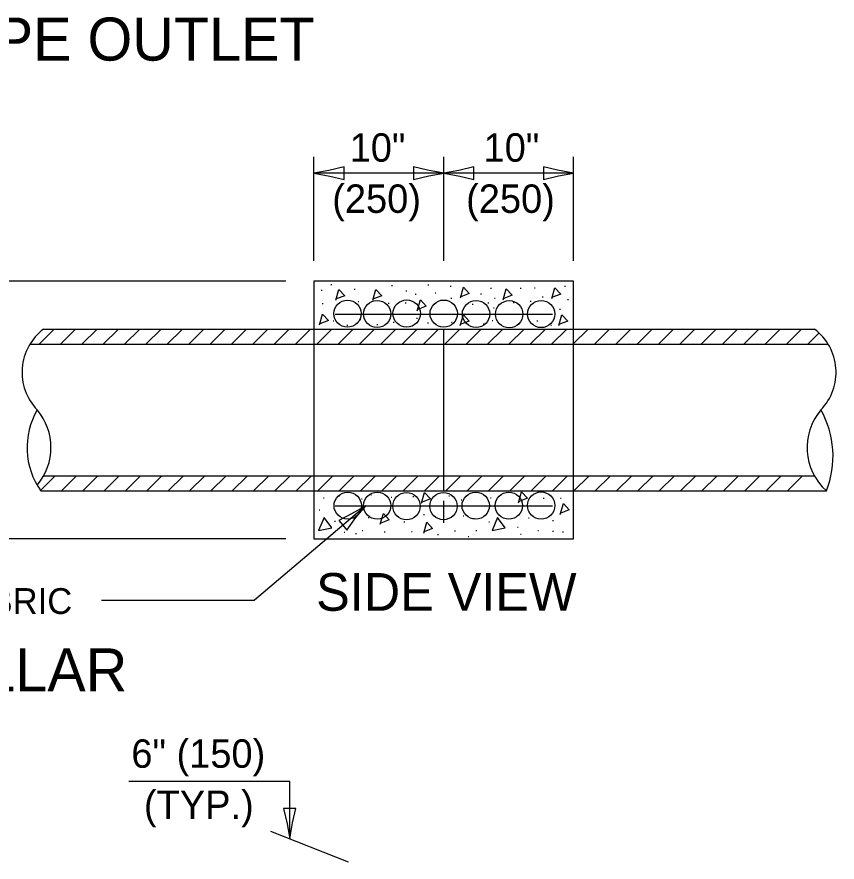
# Model space of a CAD drawing. Extents: x 2262292 to 2262922, y -3123599 to -3123199.
# Drawn here: x 2262435.9 to 2262512.1, y -3123510.6 to -3123432 of the extents above; entities that cross this region are included whole.
import ezdxf

# ---------------------------------------------------------------- set-up
doc = ezdxf.new("R2010")
doc.units = 0
for name, color, linetype in [('RD_Pr_Roadway_Dimensions', 7, 'Continuous'), ('RD_Pr_Roadway_Items', 7, 'Continuous'), ('RD_Pr_Roadway_Notes', 7, 'Continuous')]:
    doc.layers.add(name, color=color, linetype=linetype)

msp = doc.modelspace()

# ---------------------------------------------------------------- linework, layer by layer
at = {"layer": 'RD_Pr_Roadway_Dimensions'}
for p, q in [((2262463.468, -3123454.695), (2262463.468, -3123445.025)), ((2262475.526, -3123454.695), (2262475.526, -3123445.025)), ((2262487.586, -3123454.695), (2262487.586, -3123445.025)), ((2262475.526, -3123446.551), (2262463.468, -3123446.551)), ((2262487.586, -3123446.551), (2262475.526, -3123446.551)), ((2262460.866, -3123456.581), (2262415.571, -3123456.581)), ((2262460.866, -3123480.521), (2262415.571, -3123480.521)), ((2262446.287, -3123503.03), (2262461.217, -3123503.03)), ((2262461.217, -3123508.389), (2262461.217, -3123503.03)), ((2262466.692, -3123510.554), (2262459.479, -3123507.703))]:
    msp.add_line(p, q, dxfattribs=at)
for points in [[(2262466.266, -3123447.137), (2262466.268, -3123446.551), (2262466.268, -3123445.966), (2262464.867, -3123446.309), (2262463.468, -3123446.551), (2262464.961, -3123446.823)], [(2262472.728, -3123445.966), (2262472.726, -3123446.551), (2262472.726, -3123447.137), (2262474.127, -3123446.794), (2262475.526, -3123446.551), (2262474.033, -3123446.28)], [(2262478.325, -3123447.137), (2262478.326, -3123446.551), (2262478.326, -3123445.966), (2262476.926, -3123446.309), (2262475.526, -3123446.551), (2262477.019, -3123446.823)], [(2262484.788, -3123445.966), (2262484.787, -3123446.551), (2262484.787, -3123447.137), (2262486.187, -3123446.794), (2262487.586, -3123446.551), (2262486.094, -3123446.28)], [(2262461.803, -3123505.591), (2262461.217, -3123505.589), (2262460.632, -3123505.589), (2262460.975, -3123506.99), (2262461.217, -3123508.389), (2262461.489, -3123506.896)]]:
    msp.add_lwpolyline(points, close=True, dxfattribs=at)
at = {"layer": 'RD_Pr_Roadway_Items'}
for p, q in [((2262464.156, -3123457.416), (2262464.234, -3123457.416)), ((2262465.055, -3123456.897), (2262465.133, -3123456.897)), ((2262467.212, -3123457.334), (2262467.29, -3123457.334)), ((2262470.677, -3123456.979), (2262470.755, -3123456.979)), ((2262472.014, -3123457.497), (2262472.092, -3123457.497)), ((2262474.061, -3123456.924), (2262474.139, -3123456.924)), ((2262476.134, -3123457.06), (2262476.212, -3123457.06)), ((2262479.873, -3123457.251), (2262479.951, -3123457.251)), ((2262482.63, -3123457.251), (2262482.708, -3123457.251)), ((2262483.94, -3123457.224), (2262484.018, -3123457.224)), ((2262486.75, -3123457.06), (2262486.828, -3123457.06)), ((2262472.887, -3123457.797), (2262472.965, -3123457.797)), ((2262474.715, -3123457.688), (2262474.793, -3123457.688)), ((2262476.188, -3123458.179), (2262476.266, -3123458.179)), ((2262478.945, -3123457.77), (2262479.022, -3123457.77)), ((2262480.227, -3123458.179), (2262480.305, -3123458.179)), ((2262484.677, -3123458.043), (2262484.755, -3123458.043)), ((2262487.023, -3123458.289), (2262487.101, -3123458.289)), ((2262464.237, -3123458.672), (2262464.315, -3123458.672)), ((2262467.566, -3123458.481), (2262467.644, -3123458.481)), ((2262470.377, -3123458.644), (2262470.455, -3123458.644)), ((2262471.959, -3123458.589), (2262472.037, -3123458.589)), ((2262476.407, -3123458.726), (2262476.485, -3123458.726)), ((2262478.181, -3123458.726), (2262478.259, -3123458.726)), ((2262479.627, -3123458.589), (2262479.705, -3123458.589)), ((2262480.145, -3123459.053), (2262480.223, -3123459.053)), ((2262481.975, -3123458.561), (2262482.053, -3123458.561)), ((2262483.558, -3123458.452), (2262483.636, -3123458.452)), ((2262486.286, -3123459.189), (2262486.364, -3123459.189)), ((2262465.43, -3123459.643), (2262485.622, -3123459.643)), ((2262465.247, -3123460.282), (2262465.325, -3123460.282)), ((2262466.53, -3123460.664), (2262466.608, -3123460.664)), ((2262467.757, -3123460.146), (2262467.835, -3123460.146)), ((2262469.313, -3123460.61), (2262469.391, -3123460.61)), ((2262470.839, -3123460.391), (2262470.917, -3123460.391)), ((2262472.997, -3123460.036), (2262473.075, -3123460.036)), ((2262474.033, -3123460.473), (2262474.111, -3123460.473)), ((2262476.243, -3123460.391), (2262476.32, -3123460.391)), ((2262479.19, -3123460.555), (2262479.268, -3123460.555)), ((2262480.009, -3123460.254), (2262480.087, -3123460.254)), ((2262482.465, -3123460.582), (2262482.543, -3123460.582)), ((2262484.184, -3123460.282), (2262484.262, -3123460.282)), ((2262485.467, -3123460.664), (2262485.545, -3123460.664)), ((2262437.957, -3123462.427), (2262439.36, -3123461.035)), ((2262438.367, -3123461.035), (2262475.526, -3123461.035)), ((2262439.939, -3123462.427), (2262441.341, -3123461.035)), ((2262441.923, -3123462.427), (2262443.325, -3123461.035)), ((2262443.905, -3123462.427), (2262445.307, -3123461.035)), ((2262445.886, -3123462.427), (2262447.288, -3123461.035)), ((2262447.87, -3123462.427), (2262449.273, -3123461.035)), ((2262449.852, -3123462.427), (2262451.255, -3123461.035)), ((2262451.837, -3123462.427), (2262453.236, -3123461.035)), ((2262453.822, -3123462.427), (2262455.224, -3123461.035)), ((2262455.803, -3123462.427), (2262457.205, -3123461.035)), ((2262457.787, -3123462.427), (2262459.19, -3123461.035)), ((2262459.769, -3123462.427), (2262461.171, -3123461.035)), ((2262461.75, -3123462.427), (2262463.152, -3123461.035)), ((2262463.735, -3123462.427), (2262465.137, -3123461.035)), ((2262465.717, -3123462.427), (2262467.119, -3123461.035)), ((2262467.698, -3123462.427), (2262469.1, -3123461.035)), ((2262469.682, -3123462.427), (2262471.085, -3123461.035)), ((2262471.664, -3123462.427), (2262473.066, -3123461.035)), ((2262473.652, -3123462.427), (2262475.054, -3123461.035)), ((2262475.526, -3123476.067), (2262475.526, -3123461.035)), ((2262475.526, -3123461.035), (2262509.961, -3123461.035)), ((2262475.634, -3123462.427), (2262477.036, -3123461.035)), ((2262477.614, -3123462.427), (2262479.017, -3123461.035)), ((2262479.599, -3123462.427), (2262481.001, -3123461.035)), ((2262481.581, -3123462.427), (2262482.983, -3123461.035)), ((2262483.562, -3123462.427), (2262484.964, -3123461.035)), ((2262485.547, -3123462.427), (2262486.949, -3123461.035)), ((2262487.529, -3123462.427), (2262488.931, -3123461.035)), ((2262489.513, -3123462.427), (2262490.915, -3123461.035)), ((2262491.497, -3123462.427), (2262492.899, -3123461.035)), ((2262493.479, -3123462.427), (2262494.881, -3123461.035)), ((2262495.464, -3123462.427), (2262496.866, -3123461.035)), ((2262497.444, -3123462.427), (2262498.847, -3123461.035)), ((2262499.426, -3123462.427), (2262500.829, -3123461.035)), ((2262501.411, -3123462.427), (2262502.813, -3123461.035)), ((2262503.392, -3123462.427), (2262504.794, -3123461.035)), ((2262505.377, -3123462.427), (2262506.779, -3123461.035)), ((2262507.358, -3123462.427), (2262508.761, -3123461.035)), ((2262509.343, -3123462.427), (2262510.384, -3123461.395)), ((2262437.108, -3123462.427), (2262475.526, -3123462.427)), ((2262475.526, -3123462.427), (2262511.221, -3123462.427)), ((2262438.042, -3123476.067), (2262439.444, -3123474.676)), ((2262438.367, -3123474.676), (2262475.526, -3123474.676)), ((2262440.024, -3123476.067), (2262441.426, -3123474.676)), ((2262442.005, -3123476.067), (2262443.407, -3123474.676)), ((2262443.989, -3123476.067), (2262445.392, -3123474.676)), ((2262445.971, -3123476.067), (2262447.373, -3123474.676)), ((2262447.955, -3123476.067), (2262449.357, -3123474.676)), ((2262449.94, -3123476.067), (2262451.342, -3123474.676)), ((2262451.922, -3123476.067), (2262453.324, -3123474.676)), ((2262453.906, -3123476.067), (2262455.309, -3123474.676)), ((2262455.887, -3123476.067), (2262457.289, -3123474.676)), ((2262457.869, -3123476.067), (2262459.271, -3123474.676)), ((2262459.854, -3123476.067), (2262461.256, -3123474.676)), ((2262461.835, -3123476.067), (2262463.237, -3123474.676)), ((2262463.819, -3123476.067), (2262465.222, -3123474.676)), ((2262465.801, -3123476.067), (2262467.204, -3123474.676)), ((2262467.782, -3123476.067), (2262469.184, -3123474.676)), ((2262469.771, -3123476.067), (2262471.173, -3123474.676)), ((2262471.752, -3123476.067), (2262473.154, -3123474.676)), ((2262473.733, -3123476.067), (2262475.136, -3123474.676)), ((2262475.526, -3123474.676), (2262509.958, -3123474.676)), ((2262475.718, -3123476.067), (2262477.12, -3123474.676)), ((2262477.699, -3123476.067), (2262479.101, -3123474.676)), ((2262479.684, -3123476.067), (2262481.086, -3123474.676)), ((2262481.666, -3123476.067), (2262483.068, -3123474.676)), ((2262483.646, -3123476.067), (2262485.049, -3123474.676)), ((2262485.631, -3123476.067), (2262487.034, -3123474.676)), ((2262487.616, -3123476.067), (2262489.018, -3123474.676)), ((2262489.598, -3123476.067), (2262491, -3123474.676)), ((2262491.582, -3123476.067), (2262492.984, -3123474.676)), ((2262493.563, -3123476.067), (2262494.966, -3123474.676)), ((2262495.548, -3123476.067), (2262496.95, -3123474.676)), ((2262497.529, -3123476.067), (2262498.931, -3123474.676)), ((2262499.511, -3123476.067), (2262500.913, -3123474.676)), ((2262501.496, -3123476.067), (2262502.898, -3123474.676)), ((2262503.476, -3123476.067), (2262504.879, -3123474.676)), ((2262505.461, -3123476.067), (2262506.864, -3123474.676)), ((2262507.446, -3123476.067), (2262508.848, -3123474.676)), ((2262438.113, -3123476.067), (2262475.526, -3123476.067)), ((2262468.748, -3123476.426), (2262468.826, -3123476.426)), ((2262475.526, -3123476.067), (2262511.068, -3123476.067)), ((2262464.358, -3123476.715), (2262464.436, -3123476.715)), ((2262465.77, -3123476.522), (2262465.848, -3123476.522)), ((2262467.884, -3123476.81), (2262467.962, -3123476.81)), ((2262470.638, -3123476.65), (2262470.716, -3123476.65)), ((2262472.656, -3123476.586), (2262472.734, -3123476.586)), ((2262475.526, -3123479.03), (2262475.526, -3123477.008)), ((2262475.987, -3123476.523), (2262476.065, -3123476.523)), ((2262477.14, -3123476.907), (2262477.218, -3123476.907)), ((2262479.863, -3123476.715), (2262479.941, -3123476.715)), ((2262484.764, -3123476.748), (2262484.842, -3123476.748)), ((2262486.366, -3123476.748), (2262486.444, -3123476.748)), ((2262463.942, -3123477.837), (2262464.02, -3123477.837)), ((2262465.43, -3123477.456), (2262485.622, -3123477.456)), ((2262468.522, -3123478.542), (2262468.6, -3123478.542)), ((2262473.648, -3123478.255), (2262473.726, -3123478.255)), ((2262477.328, -3123478.398), (2262477.405, -3123478.398)), ((2262478.293, -3123478.639), (2262478.371, -3123478.639)), ((2262483.386, -3123478.576), (2262483.464, -3123478.576)), ((2262485.628, -3123478.831), (2262485.706, -3123478.831)), ((2262465.383, -3123478.895), (2262465.461, -3123478.895)), ((2262471.822, -3123478.959), (2262471.9, -3123478.959)), ((2262479.702, -3123478.959), (2262479.78, -3123478.959)), ((2262482.361, -3123479.441), (2262482.439, -3123479.441)), ((2262466.271, -3123479.904), (2262466.348, -3123479.904)), ((2262467.337, -3123480.017), (2262467.415, -3123480.017)), ((2262467.948, -3123479.758), (2262468.026, -3123479.758)), ((2262469.996, -3123479.889), (2262470.074, -3123479.889)), ((2262472.527, -3123479.857), (2262472.605, -3123479.857)), ((2262474.955, -3123480.128), (2262475.033, -3123480.128)), ((2262476.53, -3123479.793), (2262476.608, -3123479.793)), ((2262477.782, -3123480.303), (2262477.86, -3123480.303)), ((2262478.517, -3123479.761), (2262478.595, -3123479.761)), ((2262482.651, -3123480.079), (2262482.729, -3123480.079)), ((2262484.251, -3123479.761), (2262484.329, -3123479.761)), ((2262485.628, -3123479.825), (2262485.706, -3123479.825)), ((2262486.558, -3123479.889), (2262486.635, -3123479.889))]:
    msp.add_line(p, q, dxfattribs=at)
for points in [[(2262463.468, -3123480.521), (2262487.586, -3123480.521), (2262487.586, -3123456.581), (2262463.468, -3123456.581)], [(2262465.121, -3123479.511), (2262464.415, -3123478.553), (2262463.901, -3123479.766)], [(2262481.231, -3123479.511), (2262480.525, -3123478.553), (2262480.011, -3123479.766)]]:
    msp.add_lwpolyline(points, close=True, dxfattribs=at)
for points in [[(2262465.491, -3123458.362), (2262465.788, -3123457.355), (2262466.325, -3123457.947), (2262465.55, -3123458.245)], [(2262468.936, -3123458.357), (2262469.233, -3123457.35), (2262469.77, -3123457.942), (2262468.995, -3123458.24)], [(2262477.068, -3123458.153), (2262477.365, -3123457.146), (2262477.901, -3123457.738), (2262477.127, -3123458.036)], [(2262481.039, -3123458.311), (2262481.336, -3123457.303), (2262481.873, -3123457.895), (2262481.098, -3123458.194)], [(2262485.558, -3123458.204), (2262485.854, -3123457.197), (2262486.391, -3123457.789), (2262485.617, -3123458.087)], [(2262473.061, -3123459.334), (2262473.357, -3123458.327), (2262473.894, -3123458.919), (2262473.12, -3123459.217)], [(2262463.975, -3123460.66), (2262464.272, -3123459.653), (2262464.808, -3123460.245), (2262464.034, -3123460.543)], [(2262477.05, -3123460.716), (2262477.347, -3123459.709), (2262477.883, -3123460.301), (2262477.109, -3123460.599)], [(2262486.205, -3123460.716), (2262486.501, -3123459.709), (2262487.038, -3123460.301), (2262486.264, -3123460.599)], [(2262473.458, -3123477.227), (2262473.754, -3123476.22), (2262474.291, -3123476.812), (2262473.517, -3123477.111)], [(2262482.459, -3123477.176), (2262482.755, -3123476.169), (2262483.292, -3123476.761), (2262482.518, -3123477.059)], [(2262486.346, -3123478.251), (2262486.642, -3123477.244), (2262487.179, -3123477.836), (2262486.405, -3123478.134)], [(2262469.621, -3123479.172), (2262469.918, -3123478.165), (2262470.455, -3123478.757), (2262469.68, -3123479.055)], [(2262473.662, -3123479.991), (2262473.959, -3123478.984), (2262474.495, -3123479.576), (2262473.721, -3123479.874)]]:
    msp.add_lwpolyline(points, dxfattribs=at)
for centre in [(2262466.595, -3123459.608), (2262469.335, -3123459.638), (2262472.084, -3123459.597), (2262475.522, -3123459.605), (2262478.526, -3123459.638), (2262481.61, -3123459.658), (2262484.58, -3123459.643), (2262466.608, -3123477.444), (2262469.351, -3123477.444), (2262472.067, -3123477.492), (2262475.51, -3123477.485), (2262478.496, -3123477.444), (2262481.577, -3123477.447), (2262484.567, -3123477.433)]:
    msp.add_ellipse(centre, major_axis=(1.271, 0), ratio=0.992638, dxfattribs=at)
for centre, major_axis, start_param, end_param in [((2262441.464, -3123465.06), (-5.103, 0), 5.365675, 7.044229), ((2262506.857, -3123465.06), (-5.103, 0), 2.380549, 4.059103), ((2262443.856, -3123472.047), (-7.031, 0), 5.758974, 6.897389), ((2262433.573, -3123472.047), (-5.476, 0), 2.443598, 3.839587), ((2262514.748, -3123472.047), (-5.476, 0), 5.585191, 7.116227), ((2262502.818, -3123472.849), (-8.863, 0), 2.766817, 3.651717)]:
    msp.add_ellipse(centre, major_axis=major_axis, ratio=0.992633, start_param=start_param, end_param=end_param, dxfattribs=at)
at = {"layer": 'RD_Pr_Roadway_Notes'}
for p in [(2262468.286, -3123477.457), (2262443.73, -3123486.223)]:
    msp.add_line(p, (2262457.952, -3123486.223), dxfattribs=at)
msp.add_lwpolyline([(2262465.774, -3123478.82), (2262466.151, -3123479.268), (2262466.53, -3123479.715), (2262467.376, -3123478.547), (2262468.286, -3123477.457), (2262466.972, -3123478.216)], close=True, dxfattribs=at)

# ---------------------------------------------------------------- texts
at = {"layer": 'RD_Pr_Roadway_Dimensions'}
for s, p in [('10"', (2262466.789, -3123445.494)), ('10"', (2262479.222, -3123445.494)), ('(250)', (2262465.171, -3123450.246)), ('(250)', (2262477.605, -3123450.246)), ('6" (150)', (2262446.514, -3123501.792)), ('(TYP.)', (2262447.682, -3123506.544))]:
    msp.add_text(s, height=2.64, dxfattribs=at).set_placement(p)
at = {"layer": 'RD_Pr_Roadway_Notes'}
for s, height, p in [('HEADWALL FOR BACKSLOPE OUTLET', 4, (2262364.861, -3123436.102)), ('SIDE VIEW', 3.5, (2262463.673, -3123487.208)), ('WELDED WIRE FABRIC', 2.4, (2262405.361, -3123487.507)), ('CONCRETE COLLAR', 4, (2262393.236, -3123494.702))]:
    msp.add_text(s, height=height, dxfattribs=at).set_placement(p)

doc.saveas('drawing.dxf')
